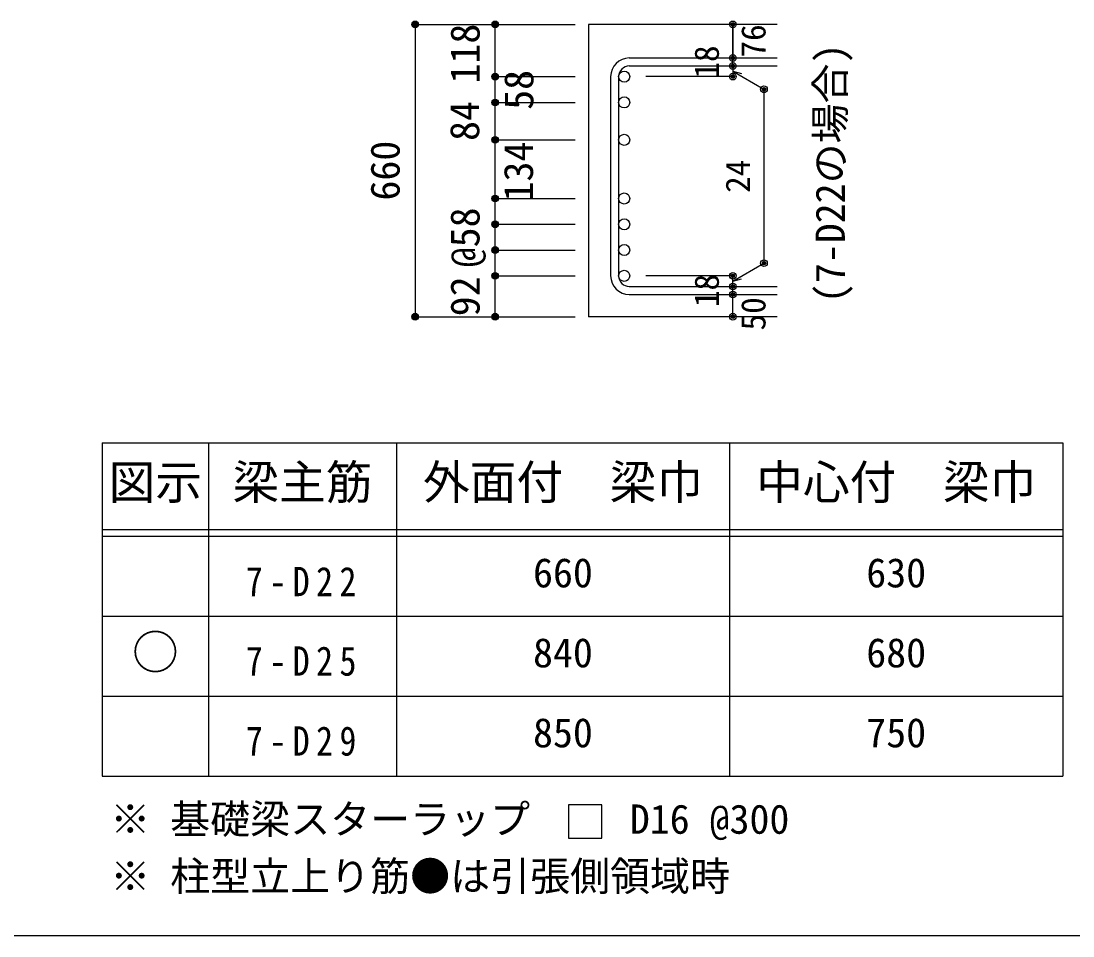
# Model space of a CAD drawing. Units: millimetres at full size, sheet at 1:30, with parts at other scales. Extents: x -5973 to 5954, y -4195 to 4201.
# Drawn here: x 1265 to 3633, y -4195 to -2136 of the extents above; entities that cross this region are included whole.
import ezdxf
from ezdxf.enums import TextEntityAlignment as Align

# ---------------------------------------------------------------- set-up
doc = ezdxf.new("R2010")
doc.units = ezdxf.units.MM
doc.header["$LTSCALE"] = 30
doc.header["$PDMODE"] = 32
doc.header["$PDSIZE"] = 15
for name, color, linetype in [('0-1_躯体線', 2, 'Continuous'), ('0-5_基礎梁筋', 7, 'Continuous'), ('0-6_スタラップ筋', 7, 'Continuous'), ('0-7_文字', 4, 'Continuous'), ('0-D_寸法', 4, 'Continuous'), ('6-7_文字', 7, 'Continuous'), ('6-E_枠', 7, 'Continuous'), ('F-0_枠', 6, 'Continuous')]:
    doc.layers.add(name, color=color, linetype=linetype)
doc.styles.add('ＭＳ ゴシック', font='')
doc.styles.get('ＭＳ ゴシック').set_extended_font_data('MS Gothic')

msp = doc.modelspace()

# ---------------------------------------------------------------- linework, layer by layer
at = {"layer": '0-1_躯体線'}
for p, q in [((2967.44, -2143.39), (2542.44, -2143.39)), ((2542.44, -2143.39), (2542.44, -2801.39)), ((2967.44, -2801.39), (2542.44, -2801.39))]:
    msp.add_line(p, q, dxfattribs=at)
at = {"layer": '0-5_基礎梁筋', "color": 3}
for centre in [(2622.94, -2261.08), (2622.94, -2319.08), (2622.94, -2403.39), (2622.94, -2535.39), (2622.94, -2593.39), (2622.94, -2651.39), (2622.94, -2709.39)]:
    msp.add_circle(centre, 12.5, dxfattribs=at)
at = {"layer": '0-6_スタラップ筋'}
for p, q in [((2634.44, -2219.08), (2967.44, -2219.08)), ((2634.44, -2237.08), (2967.44, -2237.08)), ((2592.44, -2261.08), (2592.44, -2709.39)), ((2610.44, -2261.08), (2610.44, -2709.39)), ((2634.44, -2733.39), (2967.44, -2733.39)), ((2634.44, -2751.39), (2967.44, -2751.39))]:
    msp.add_line(p, q, dxfattribs=at)
for centre, radius, start, end in [((2634.44, -2261.08), 42, 90, 180), ((2634.44, -2261.08), 24, 90, 180), ((2634.44, -2709.39), 42, 180, 270), ((2634.44, -2709.39), 24, 180, 270)]:
    msp.add_arc(centre, radius, start, end, dxfattribs=at)
at = {"layer": '0-D_寸法'}
for p, q in [((2152.44, -2143.39), (2332.44, -2143.39)), ((2152.44, -2143.39), (2152.44, -2801.39)), ((2332.44, -2143.39), (2512.44, -2143.39)), ((2332.44, -2261.08), (2332.44, -2143.39)), ((2867.44, -2143.39), (2867.44, -2219.08)), ((2867.44, -2219.08), (2867.44, -2143.39)), ((2867.44, -2237.08), (2867.44, -2219.08)), ((2867.44, -2237.08), (2867.44, -2261.08)), ((2332.44, -2261.08), (2512.44, -2261.08)), ((2332.44, -2379.89), (2332.44, -2261.08)), ((2867.44, -2261.08), (2671.35, -2261.08)), ((2867.44, -2249.08), (2886.76, -2254.26)), ((2867.44, -2249.08), (2937.5, -2289.53)), ((2937.5, -2289.53), (2937.5, -2680.94)), ((2332.44, -2319.08), (2512.44, -2319.08)), ((2332.44, -2710.89), (2332.44, -2379.89)), ((2332.44, -2403.39), (2512.44, -2403.39)), ((2332.44, -2535.39), (2512.44, -2535.39)), ((2332.44, -2535.39), (2512.44, -2535.39)), ((2332.44, -2535.39), (2332.44, -2536.89)), ((2332.44, -2593.39), (2512.44, -2593.39)), ((2332.44, -2593.39), (2512.44, -2593.39)), ((2332.44, -2593.39), (2332.44, -2594.89)), ((2332.44, -2651.39), (2512.44, -2651.39)), ((2332.44, -2651.39), (2512.44, -2651.39)), ((2332.44, -2651.39), (2332.44, -2652.89)), ((2867.44, -2721.39), (2937.5, -2680.94)), ((2332.44, -2709.39), (2512.44, -2709.39)), ((2332.44, -2709.39), (2512.44, -2709.39)), ((2332.44, -2801.39), (2332.44, -2709.39)), ((2332.44, -2709.39), (2332.44, -2710.89)), ((2867.44, -2709.39), (2671.35, -2709.39)), ((2867.44, -2733.39), (2867.44, -2709.39)), ((2867.44, -2721.39), (2886.76, -2716.21)), ((2867.44, -2751.39), (2867.44, -2733.39)), ((2867.44, -2801.39), (2867.44, -2751.39)), ((2152.44, -2801.39), (2332.44, -2801.39)), ((2332.44, -2801.39), (2512.44, -2801.39))]:
    msp.add_line(p, q, dxfattribs=at)
for centre, radius in [((2152.44, -2143.39), 7.2), ((2152.44, -2143.39), 6.4), ((2152.44, -2143.39), 5.6), ((2152.44, -2143.39), 4.8), ((2152.44, -2143.39), 4), ((2152.44, -2143.39), 3.2), ((2152.44, -2143.39), 2.4), ((2152.44, -2143.39), 1.6), ((2152.44, -2143.39), 0.8), ((2332.44, -2143.39), 7.2), ((2332.44, -2143.39), 6.4), ((2332.44, -2143.39), 5.6), ((2332.44, -2143.39), 4.8), ((2332.44, -2143.39), 4), ((2332.44, -2143.39), 3.2), ((2332.44, -2143.39), 2.4), ((2332.44, -2143.39), 1.6), ((2332.44, -2143.39), 0.8), ((2867.44, -2143.39), 4), ((2867.44, -2143.39), 3.6), ((2867.44, -2143.39), 3.2), ((2867.44, -2143.39), 2.8), ((2867.44, -2143.39), 2.4), ((2867.44, -2143.39), 2), ((2867.44, -2143.39), 1.6), ((2867.44, -2143.39), 1.2), ((2867.44, -2143.39), 0.8), ((2867.44, -2143.39), 0.4), ((2867.44, -2219.08), 4), ((2867.44, -2219.08), 3.6), ((2867.44, -2219.08), 3.2), ((2867.44, -2219.08), 2.8), ((2867.44, -2219.08), 2.4), ((2867.44, -2219.08), 2), ((2867.44, -2219.08), 1.6), ((2867.44, -2219.08), 1.2), ((2867.44, -2219.08), 0.8), ((2867.44, -2219.08), 0.4), ((2867.44, -2237.08), 4), ((2867.44, -2237.08), 3.6), ((2867.44, -2237.08), 3.2), ((2867.44, -2237.08), 2.8), ((2867.44, -2237.08), 2.4), ((2867.44, -2237.08), 2), ((2867.44, -2237.08), 1.6), ((2867.44, -2237.08), 1.2), ((2867.44, -2237.08), 0.8), ((2867.44, -2237.08), 0.4), ((2332.44, -2261.08), 7.2), ((2332.44, -2261.08), 6.4), ((2332.44, -2261.08), 5.6), ((2332.44, -2261.08), 4.8), ((2332.44, -2261.08), 4), ((2332.44, -2261.08), 3.2), ((2332.44, -2261.08), 2.4), ((2332.44, -2261.08), 1.6), ((2332.44, -2261.08), 0.8), ((2867.44, -2261.08), 4), ((2867.44, -2261.08), 3.6), ((2867.44, -2261.08), 3.2), ((2867.44, -2261.08), 2.8), ((2867.44, -2261.08), 2.4), ((2867.44, -2261.08), 2), ((2867.44, -2261.08), 1.6), ((2867.44, -2261.08), 1.2), ((2867.44, -2261.08), 0.8), ((2867.44, -2261.08), 0.4), ((2937.5, -2289.53), 4), ((2937.5, -2289.53), 3.6), ((2937.5, -2289.53), 3.2), ((2937.5, -2289.53), 2.8), ((2937.5, -2289.53), 2.4), ((2937.5, -2289.53), 2), ((2937.5, -2289.53), 1.6), ((2937.5, -2289.53), 1.2), ((2937.5, -2289.53), 0.8), ((2937.5, -2289.53), 0.4), ((2332.44, -2319.08), 7.2), ((2332.44, -2319.08), 6.4), ((2332.44, -2319.08), 5.6), ((2332.44, -2319.08), 4.8), ((2332.44, -2319.08), 4), ((2332.44, -2319.08), 3.2), ((2332.44, -2319.08), 2.4), ((2332.44, -2319.08), 1.6), ((2332.44, -2319.08), 0.8), ((2332.44, -2403.39), 7.2), ((2332.44, -2403.39), 6.4), ((2332.44, -2403.39), 5.6), ((2332.44, -2403.39), 4.8), ((2332.44, -2403.39), 4), ((2332.44, -2403.39), 3.2), ((2332.44, -2403.39), 2.4), ((2332.44, -2403.39), 1.6), ((2332.44, -2403.39), 0.8), ((2332.44, -2535.39), 7.2), ((2332.44, -2535.39), 7.2), ((2332.44, -2535.39), 6.4), ((2332.44, -2535.39), 6.4), ((2332.44, -2535.39), 5.6), ((2332.44, -2535.39), 5.6), ((2332.44, -2535.39), 4.8), ((2332.44, -2535.39), 4.8), ((2332.44, -2535.39), 4), ((2332.44, -2535.39), 4), ((2332.44, -2535.39), 3.2), ((2332.44, -2535.39), 3.2), ((2332.44, -2535.39), 2.4), ((2332.44, -2535.39), 2.4), ((2332.44, -2535.39), 1.6), ((2332.44, -2535.39), 1.6), ((2332.44, -2535.39), 0.8), ((2332.44, -2535.39), 0.8), ((2332.44, -2593.39), 7.2), ((2332.44, -2593.39), 7.2), ((2332.44, -2593.39), 6.4), ((2332.44, -2593.39), 6.4), ((2332.44, -2593.39), 5.6), ((2332.44, -2593.39), 5.6), ((2332.44, -2593.39), 4.8), ((2332.44, -2593.39), 4.8), ((2332.44, -2593.39), 4), ((2332.44, -2593.39), 4), ((2332.44, -2593.39), 3.2), ((2332.44, -2593.39), 3.2), ((2332.44, -2593.39), 2.4), ((2332.44, -2593.39), 2.4), ((2332.44, -2593.39), 1.6), ((2332.44, -2593.39), 1.6), ((2332.44, -2593.39), 0.8), ((2332.44, -2593.39), 0.8), ((2332.44, -2651.39), 7.2), ((2332.44, -2651.39), 7.2), ((2332.44, -2651.39), 6.4), ((2332.44, -2651.39), 6.4), ((2332.44, -2651.39), 5.6), ((2332.44, -2651.39), 5.6), ((2332.44, -2651.39), 4.8), ((2332.44, -2651.39), 4.8), ((2332.44, -2651.39), 4), ((2332.44, -2651.39), 4), ((2332.44, -2651.39), 3.2), ((2332.44, -2651.39), 3.2), ((2332.44, -2651.39), 2.4), ((2332.44, -2651.39), 2.4), ((2332.44, -2651.39), 1.6), ((2332.44, -2651.39), 1.6), ((2332.44, -2651.39), 0.8), ((2332.44, -2651.39), 0.8), ((2937.5, -2680.94), 4), ((2937.5, -2680.94), 3.6), ((2937.5, -2680.94), 3.2), ((2937.5, -2680.94), 2.8), ((2937.5, -2680.94), 2.4), ((2937.5, -2680.94), 2), ((2937.5, -2680.94), 1.6), ((2937.5, -2680.94), 1.2), ((2937.5, -2680.94), 0.8), ((2937.5, -2680.94), 0.4), ((2332.44, -2709.39), 7.2), ((2332.44, -2709.39), 7.2), ((2332.44, -2709.39), 6.4), ((2332.44, -2709.39), 6.4), ((2332.44, -2709.39), 5.6), ((2332.44, -2709.39), 5.6), ((2332.44, -2709.39), 4.8), ((2332.44, -2709.39), 4.8), ((2332.44, -2709.39), 4), ((2332.44, -2709.39), 4), ((2332.44, -2709.39), 3.2), ((2332.44, -2709.39), 3.2), ((2332.44, -2709.39), 2.4), ((2332.44, -2709.39), 2.4), ((2332.44, -2709.39), 1.6), ((2332.44, -2709.39), 1.6), ((2332.44, -2709.39), 0.8), ((2332.44, -2709.39), 0.8), ((2867.44, -2709.39), 4), ((2867.44, -2709.39), 3.6), ((2867.44, -2709.39), 3.2), ((2867.44, -2709.39), 2.8), ((2867.44, -2709.39), 2.4), ((2867.44, -2709.39), 2), ((2867.44, -2709.39), 1.6), ((2867.44, -2709.39), 1.2), ((2867.44, -2709.39), 0.8), ((2867.44, -2709.39), 0.4), ((2867.44, -2733.39), 4), ((2867.44, -2733.39), 3.6), ((2867.44, -2733.39), 3.2), ((2867.44, -2733.39), 2.8), ((2867.44, -2733.39), 2.4), ((2867.44, -2733.39), 2), ((2867.44, -2733.39), 1.6), ((2867.44, -2733.39), 1.2), ((2867.44, -2733.39), 0.8), ((2867.44, -2733.39), 0.4), ((2867.44, -2751.39), 4), ((2867.44, -2751.39), 3.6), ((2867.44, -2751.39), 3.2), ((2867.44, -2751.39), 2.8), ((2867.44, -2751.39), 2.4), ((2867.44, -2751.39), 2), ((2867.44, -2751.39), 1.6), ((2867.44, -2751.39), 1.2), ((2867.44, -2751.39), 0.8), ((2867.44, -2751.39), 0.4), ((2152.44, -2801.39), 7.2), ((2152.44, -2801.39), 6.4), ((2152.44, -2801.39), 5.6), ((2152.44, -2801.39), 4.8), ((2152.44, -2801.39), 4), ((2152.44, -2801.39), 3.2), ((2152.44, -2801.39), 2.4), ((2152.44, -2801.39), 1.6), ((2152.44, -2801.39), 0.8), ((2332.44, -2801.39), 7.2), ((2332.44, -2801.39), 6.4), ((2332.44, -2801.39), 5.6), ((2332.44, -2801.39), 4.8), ((2332.44, -2801.39), 4), ((2332.44, -2801.39), 3.2), ((2332.44, -2801.39), 2.4), ((2332.44, -2801.39), 1.6), ((2332.44, -2801.39), 0.8), ((2867.44, -2801.39), 4), ((2867.44, -2801.39), 3.6), ((2867.44, -2801.39), 3.2), ((2867.44, -2801.39), 2.8), ((2867.44, -2801.39), 2.4), ((2867.44, -2801.39), 2), ((2867.44, -2801.39), 1.6), ((2867.44, -2801.39), 1.2), ((2867.44, -2801.39), 0.8), ((2867.44, -2801.39), 0.4)]:
    msp.add_circle(centre, radius, dxfattribs=at)
at = {"layer": '0-D_寸法', "color": 7}
for p in [(2152.44, -2143.39), (2152.44, -2143.39), (2332.44, -2143.39), (2332.44, -2143.39), (2867.44, -2143.39), (2867.44, -2219.08), (2867.44, -2237.08), (2332.44, -2261.08), (2332.44, -2261.08), (2867.44, -2261.08), (2937.5, -2289.53), (2332.44, -2319.08), (2332.44, -2319.08), (2332.44, -2403.39), (2332.44, -2403.39), (2332.44, -2535.39), (2332.44, -2535.39), (2332.44, -2593.39), (2332.44, -2593.39), (2332.44, -2651.39), (2332.44, -2651.39), (2937.5, -2680.94), (2332.44, -2709.39), (2332.44, -2709.39), (2867.44, -2709.39), (2867.44, -2709.39), (2867.44, -2733.39), (2867.44, -2751.39), (2152.44, -2801.39), (2152.44, -2801.39), (2332.44, -2801.39), (2867.44, -2801.39)]:
    msp.add_point(p, dxfattribs=at)
at = {"layer": '6-7_文字'}
msp.add_lwpolyline([(2497.52, -3975.28), (2572.52, -3975.28), (2572.52, -3900.28), (2497.52, -3900.28)], close=True, dxfattribs=at)
at = {"layer": '6-E_枠', "color": 3}
for p, q in [((1447.71, -3085.43), (1447.71, -3835.43)), ((1447.71, -3085.43), (3610.24, -3085.43)), ((3610.24, -3085.43), (3610.24, -3835.43)), ((1447.71, -3835.43), (3610.24, -3835.43))]:
    msp.add_line(p, q, dxfattribs=at)
at = {"layer": '6-E_枠'}
for p, q in [((1687.71, -3085.43), (1687.71, -3835.43)), ((2110.24, -3085.43), (2110.24, -3835.43)), ((2860.24, -3085.43), (2860.24, -3835.43)), ((1447.71, -3280.43), (3610.24, -3280.43)), ((1447.71, -3295.43), (3610.24, -3295.43)), ((1447.71, -3475.43), (3610.24, -3475.43)), ((1447.71, -3655.43), (3610.24, -3655.43))]:
    msp.add_line(p, q, dxfattribs=at)
at = {"layer": 'F-0_枠'}
msp.add_line((5954.1, -4195.24), (-5972.88, -4195.24), dxfattribs=at)

# ---------------------------------------------------------------- texts
at = {"layer": '0-7_文字', "color": 7, "style": 'ＭＳ ゴシック'}
msp.add_text('(7-D22の場合)', height=65.98, rotation=90, dxfattribs=at).set_placement((3139.32, -2770.75), align=Align.BOTTOM_LEFT)
at = {"layer": '0-D_寸法', "style": 'ＭＳ ゴシック'}
for s, height, p in [('118', 65.98, (2317.24, -2276.51)), ('76', 54.99, (2957.57, -2218.08)), ('18', 54.99, (2852.44, -2265.58)), ('58', 65.98, (2438.29, -2335.73)), ('84', 65.98, (2316.28, -2405.73)), ('660', 65.98, (2137.44, -2539.89)), ('134', 65.98, (2437.53, -2541.97)), ('24', 54.99, (2922.5, -2522.73)), ('@58', 65.98, (2317.1, -2690.18)), ('92', 65.98, (2317.44, -2800.39)), ('18', 54.99, (2852.44, -2779.89)), ('50', 54.99, (2957.44, -2832.39))]:
    msp.add_text(s, height=height, rotation=90, dxfattribs=at).set_placement(p, align=Align.BOTTOM_LEFT)
at = {"layer": '6-7_文字', "color": 2, "style": 'ＭＳ ゴシック'}
for s, p in [('梁主筋', (1741.48, -3235.43)), ('外面付\u3000梁巾', (2170.24, -3235.43)), ('中心付\u3000梁巾', (2920.24, -3235.43)), ('図示', (1462.71, -3235.43)), ('○', (1515.21, -3617.93))]:
    msp.add_text(s, height=76.98, dxfattribs=at).set_placement(p, align=Align.BOTTOM_LEFT)
at = {"layer": '6-7_文字', "style": 'ＭＳ ゴシック'}
for s, p in [('660', (2417.74, -3430.43)), ('630', (3167.74, -3430.43)), ('840', (2417.74, -3610.43)), ('680', (3167.74, -3610.43)), ('850', (2417.74, -3790.43)), ('750', (3167.74, -3790.43)), ('※ 基礎梁スターラップ     D16 @300', (1466.27, -3985.01)), ('※ 柱型立上り筋●は引張側領域時', (1466.27, -4113.51))]:
    msp.add_text(s, height=65.98, dxfattribs=at).set_placement(p, align=Align.BOTTOM_LEFT)
at = {"layer": '6-7_文字', "char_height": 65.98, "attachment_point": 7, "style": 'ＭＳ ゴシック'}
for s, insert in [('\\T1.38;\\W0.85;7-D22', (1771.48, -3430.43)), ('\\T1.38;\\W0.85;7-D25', (1771.48, -3610.43)), ('\\T1.38;\\W0.85;7-D29', (1771.48, -3790.43))]:
    msp.add_mtext(s, dxfattribs=dict(at, insert=insert))

doc.saveas('drawing.dxf')
